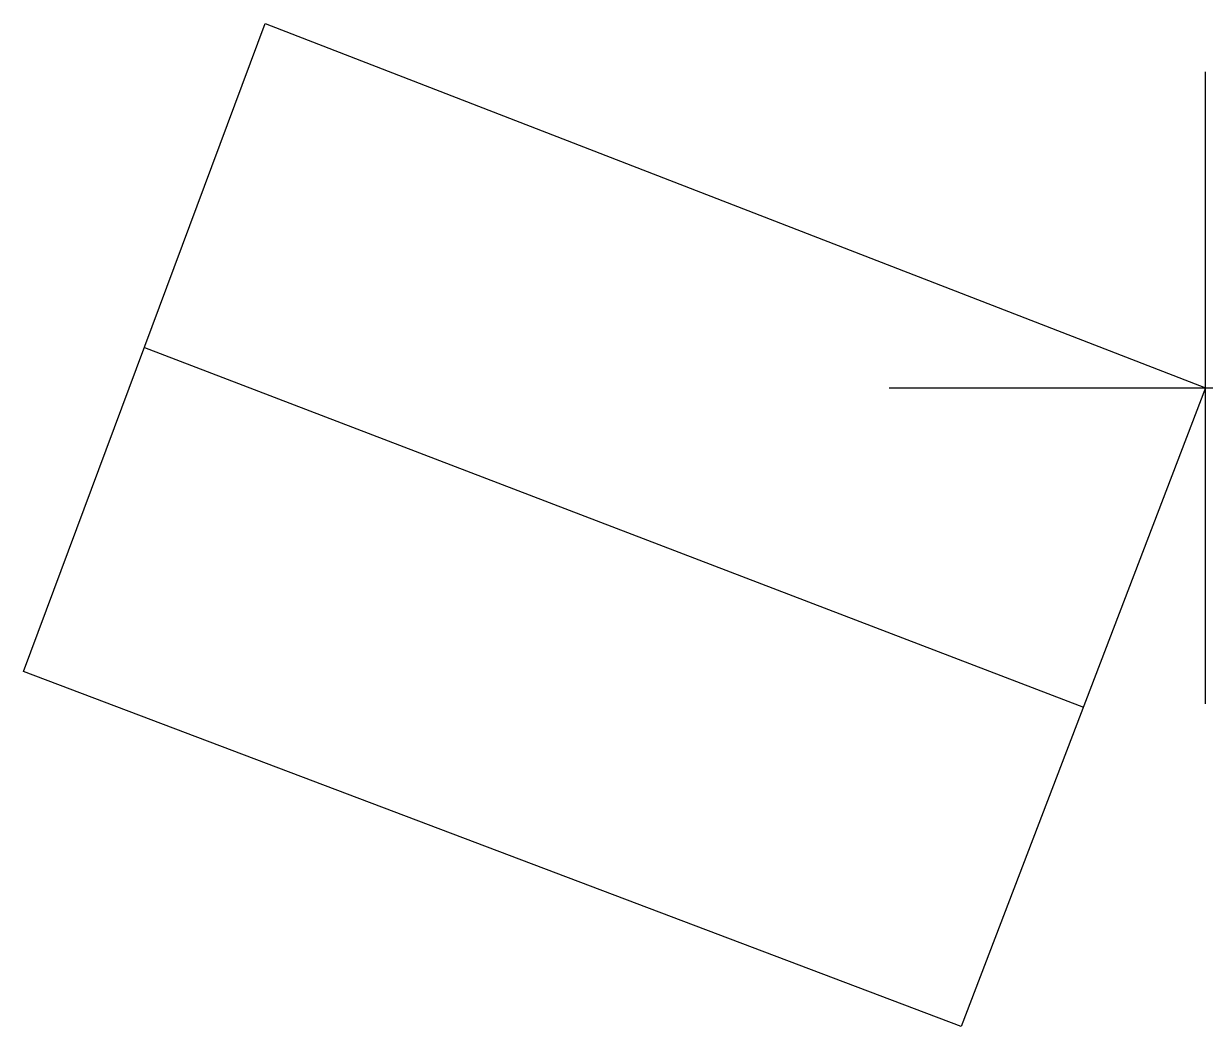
# Model space of a CAD drawing. Header units: inches. Extents: x 335883 to 335886.73, y 4150813.15 to 4150816.33.
import ezdxf

# ---------------------------------------------------------------- set-up
doc = ezdxf.new("R2010")
doc.units = ezdxf.units.IN
doc.header["$MEASUREMENT"] = 0
doc.header["$PDMODE"] = 2
doc.header["$PDSIZE"] = -1
for name, color, linetype in [('GEOFENCE', 3, 'Continuous'), ('INIT_COORD', 5, 'Continuous'), ('Kuyu', 80, 'Continuous')]:
    doc.layers.add(name, color=color, linetype=linetype)

msp = doc.modelspace()

# ---------------------------------------------------------------- linework, layer by layer
at = {"layer": 'GEOFENCE'}
msp.add_line((335883.378, 4150815.3005, 879.05), (335886.348, 4150814.163, 879.05), dxfattribs=at)
at = {"layer": 'INIT_COORD'}
msp.add_point((335886.734, 4150815.173, 879.05), dxfattribs=at)
at = {"layer": 'Kuyu'}
for p, q in [((335882.996, 4150814.276, 879.05), (335883.76, 4150816.325, 879.05)), ((335883.76, 4150816.325, 879.05), (335886.734, 4150815.173, 879.05)), ((335886.734, 4150815.173, 879.05), (335885.962, 4150813.153, 879.05)), ((335885.962, 4150813.153, 879.05), (335882.996, 4150814.276, 879.05))]:
    msp.add_line(p, q, dxfattribs=at)

doc.saveas('drawing.dxf')
